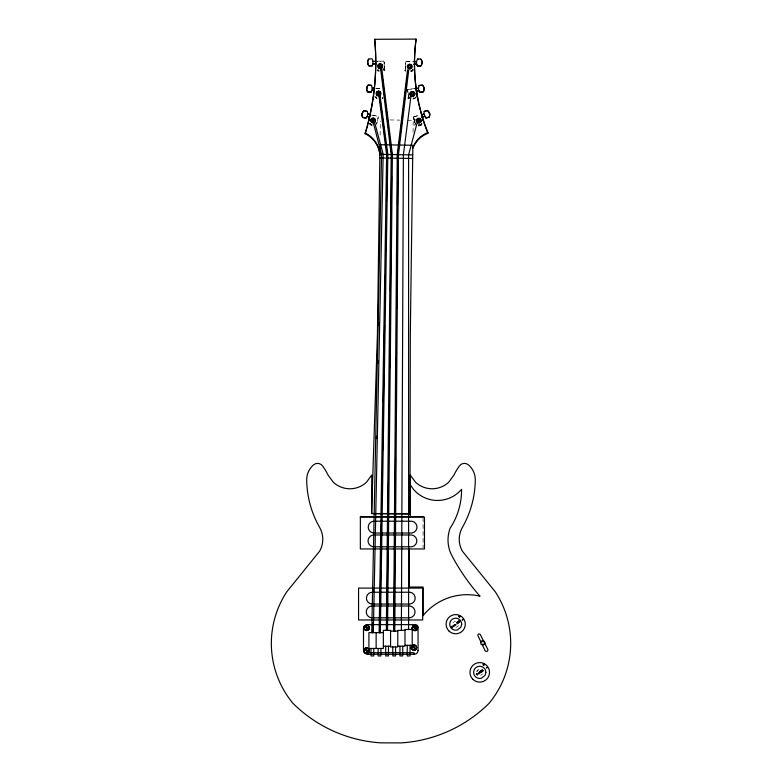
<?xml version="1.0" encoding="UTF-8"?>
<svg xmlns="http://www.w3.org/2000/svg" width="782" height="782" viewBox="0 0 782 782"><rect width="100%" height="100%" fill="white"/><g stroke="black" fill="none" stroke-linecap="round" stroke-linejoin="round"><path stroke-width="0.59" stroke-dasharray="3.91 2.93" d="M405.575 67.672L405.614 61.543L412.857 61.553M405.604 62.364L405.535 63.616M405.584 63.068L405.604 63.821M380.13 135.169L380.316 120.966M413.033 132.178L413.199 120.35L404.675 120.203M405.526 64.163L405.516 63.313M378.029 118.59L377.941 118.424M378.195 117.329L378.234 117.671M384.852 70.439L384.265 66.793A4.213 4.203 -8.2 0 0 384.079 65.717M414.89 122.735L413.395 116.782L419.22 115.247M408.839 98.014L408.429 98.64L408.663 98.102M405.614 61.543L412.808 61.778M408.233 98.141L408.556 98.317M415.271 123.918L414.841 125.267L415.34 123.507L413.395 116.782M405.672 70.654L405.154 70.302M377.96 118.581L378.097 117.711M377.335 121.425L378.39 116.391L371.323 114.817M408.937 98.728C409.973 96.714 406.933 98.64 408.615 98.473M408.478 96.743L408.331 95.257A4.213 4.203 8.2 0 1 408.634 93.097M382.965 97.779L382.144 98.17M384.167 67.917L383.151 69.842M376.064 124.113L377.08 122.158M405.75 68.533L404.783 70.585M408.478 96.714L407.852 98.249L408.556 99.021M382.095 98.434L383.072 98.043M476.942 671.611L478.31 670.242M384.744 69.559C383.659 70.194 384.881 69.627 384.265 69.49M384.245 69.891L384.519 69.852M382.105 97.946L382.642 98.073L382.154 97.926M384.842 70.409L384.206 70.556M413.365 117.017L419.181 115.482M413.776 118.756L414.03 119.333L413.913 118.796M414.792 88.513L407.608 89.392L408.302 95.482M407.569 89.617L414.753 88.747M407.764 91.611L407.686 90.213M407.833 92.002L407.735 91.396M376.797 61.182L384.06 61.113L376.836 61.407M384.158 61.964L384.216 63.508L384.148 62.022M405.643 69.881L404.998 70.36L405.633 71.006M390.071 119.949L399.807 120.115M375.898 88.2L380.707 88.591M375.937 88.425L380.746 88.825M405.584 71.25L404.998 70.947M371.362 115.052L378.39 116.391M383.151 69.813L384.206 70.585M408.605 96.342L409.915 98.082M384.568 70.126L384.979 69.676M408.605 96.313L409.152 97.271M413.512 117.603L413.952 119.128M413.795 118.581L413.649 118.043M384.304 67.037L384.03 60.888M407.745 90.907L407.784 91.455M423.082 517.801L423.082 547.752M412.759 69.403A3.431 3.421 8.2 0 1 410.677 70.986M413.473 69.569A4.213 4.203 8.2 0 1 410.912 71.524M405.604 67.448A4.213 4.203 8.2 0 1 405.75 66.362M413.434 69.813A4.213 4.203 8.2 0 1 410.873 71.768M405.711 68.787A4.213 4.203 8.2 0 1 405.711 66.607M412.798 69.178A3.431 3.421 8.2 0 1 412.251 69.881M411.537 70.429A3.431 3.421 8.2 0 1 410.706 70.761M376.484 97.388A3.431 3.421 -8.2 0 1 375.819 96.792M376.983 98.288A4.213 4.203 -8.2 0 1 375.194 97.046M377.022 98.532A4.213 4.203 -8.2 0 1 374.627 96.372M376.455 97.144A3.431 3.421 -8.2 0 1 375.79 96.548M372.242 124.827A3.431 3.421 -8 0 1 370.101 123.321M372.037 125.335A4.213 4.203 -8 0 1 369.397 123.488M377.11 122.412A4.213 4.203 -8 0 1 376.103 124.338M372.076 125.589A4.213 4.203 -8 0 1 369.436 123.742M372.212 124.573A3.431 3.421 -8 0 1 371.372 124.27M370.639 123.751A3.431 3.421 -8 0 1 370.062 123.067M379.329 70.546A3.431 3.421 -8.2 0 1 377.755 69.725M384.109 65.962A4.213 4.203 -8.2 0 1 383.18 70.057M379.153 71.309A4.213 4.203 -8.2 0 1 377.227 70.302M379.123 71.064A4.213 4.203 -8.2 0 1 377.188 70.057M378.449 69.999A3.431 3.421 -8.2 0 1 377.726 69.481M414.548 97.711A3.431 3.421 8.2 0 1 412.906 98.366M416.366 96.636A4.213 4.203 8.2 0 1 412.994 99.167M409.885 98.307A4.213 4.203 8.2 0 1 408.595 93.351M416.395 96.391A4.213 4.203 8.2 0 1 413.033 98.913M413.805 97.916A3.431 3.421 8.2 0 1 412.935 98.141M421.938 123.37A3.431 3.421 7.9 0 1 418.067 124.954M421.938 124.651A4.213 4.203 7.9 0 1 417.862 125.726M415.31 123.761A4.213 4.203 7.9 0 1 415.31 119.568M421.977 124.397A4.213 4.203 7.9 0 1 417.901 125.472M414.919 122.5A4.213 4.203 7.9 0 1 415.35 119.314M421.967 123.136A3.431 3.421 7.9 0 1 421.42 123.839M420.706 124.387A3.431 3.421 7.9 0 1 418.106 124.719M458.34 625.61A3.001 3.001 0 0 1 455.789 627.184M453.061 622.755A3.001 3.001 0 0 1 453.521 622.12M454.127 621.622A3.001 3.001 0 0 1 455.613 621.182M482.426 673.82A3.06 3.06 0 0 1 480.617 675.286M476.766 671.65A3.06 3.06 0 0 1 478.867 669.431"/><path stroke-width="1.17" d="M366.572 88.561L366.553 89.197L366.65 88.18M407.813 67.711L407.813 65.473L409.7 64.388L411.586 65.551L409.7 64.388M411.586 65.473L411.586 67.721L409.24 68.542M414.059 61.563L416.532 61.563L416.503 64.046L417.422 66.069L420.804 66.079A5.376 5.357 8.2 0 0 420.814 59.237M401.381 630.36L403.385 154.758L411.224 94.299M366.514 88.777L366.553 89.177M408.722 69.94L398.449 154.699L394.773 631.123L393.59 631.113L397.246 154.621L407.53 69.794M394.011 631.123L394.783 551.711M395.096 511.399L395.506 457.646M395.887 408.771L396.279 357.462M396.66 308.597L397.07 256.066M397.461 204.747L397.833 157.104M378.908 66.108L379.583 67.242L381.626 67.184L392.398 154.523L387.53 630.37L386.347 630.36L391.195 154.592L380.453 67.35C383.297 66.177 379.143 63.146 378.908 66.177M386.367 630.36L386.953 630.36L387.061 619.383M387.129 613.284L387.745 552.278M388.058 521.78L388.468 481.517M388.84 444.919L389.25 404.656M389.622 368.058L390.032 327.795M390.404 291.197L390.814 250.934M391.186 214.336L391.577 176.517M379.974 146.684L377.452 333.308L371.567 513.51L409.983 514.165L410.315 333.865L412.857 145.266L380.003 144.709M379.583 94.163L379.69 92.911L387.833 154.445L380.316 632.638L379.133 632.628L386.631 154.513L378.742 94.329M379.739 632.628L380.023 614.339M380.081 610.674L380.707 570.42M380.961 554.565L381.44 524.077M381.802 500.9L382.222 474.058M382.584 450.882L382.985 425.271M383.356 402.095L383.776 375.262M384.138 352.086L384.558 325.253M384.94 300.855L385.34 275.235M385.722 250.846L386.122 225.226M386.503 200.827L386.875 177.661M367.618 62.843L367.628 63.313M372.731 632.638L371.724 632.618L381.567 154.494L373.014 121.669L374.324 121.2L383.17 154.308L373.317 632.648L372.525 632.628L372.721 622.873M373.376 591.153L373.425 588.709M376.513 438.653L376.562 436.219M378.068 363.014L378.126 360.58M378.85 325.195L378.899 322.751M424.167 89.148L424.098 88.268M380.091 63.889C374.832 66.372 384.421 61.788 382.095 67.154M380.257 68.298L382.105 67.076L380.257 68.308L378.332 67.301L378.244 65.053M381.44 66.079L381.44 66.011A1.271 1.261 3.1 0 0 379.817 64.544A1.271 1.261 3.1 0 0 379.329 66.675A1.271 1.261 3.1 0 0 381.43 66.02M378.361 95.687C374.265 92.305 378.996 97.603 380.335 94.69M376.572 94.446L376.758 92.208L378.732 91.289L380.511 92.599L378.732 91.289M377.814 94.544L377.51 92.726L379.514 92.638M371.89 120.809C372.095 117.046 375.595 121.034 374.031 121.288M372.242 121.357L371.9 120.741M372.731 119.167L373.385 119.138M372.623 122.549L374.705 121.904L375.184 119.724L373.591 118.248C370.834 117.974 370.013 121.65 372.623 122.559L373.122 122.403M429.748 114.231L429.474 113.273L429.66 113.83M422.085 62.873L422.094 62.296L422.094 63.332M380.326 94.759L380.521 92.52M422.319 114.651L423.912 114.231L424.206 111.308L427.441 110.418A5.376 5.357 7.9 0 1 429.21 117.026L425.936 117.896L423.942 113.996L421.557 114.631L422.329 117.564M397.852 154.66L398.585 148.6M399.025 144.973L399.465 141.337M399.758 138.913L400.198 135.276M400.492 132.852L400.931 129.225M401.225 126.801L401.811 121.953M402.104 119.529L402.544 115.892M402.838 113.478L403.424 108.63M403.717 106.205L404.157 102.569M404.45 100.145L404.89 96.518M405.34 92.882L405.633 90.458M406.073 86.822L406.513 83.185M406.806 80.771L407.246 77.135M407.686 73.498L407.979 71.074M408.36 67.897L408.605 65.932L409.377 65.414M364.148 627.184L364.158 628.572M412.3 627.301L412.3 628.689M411.361 646.851L411.361 648.239M367.55 62.443L367.599 62.765M408.898 66.04L407.999 65.854L408.478 66.959M418.859 119.294L417.754 119.929L417.637 120.946M420.081 120.946L419.484 119.46M422.427 118.248L422.143 116.841M424.499 116.41C419.172 119.05 425.584 113.996 425.907 118.131L429.171 117.261A5.376 5.357 7.9 0 0 429.035 112.5M419.885 92.208L423.238 91.797A5.376 5.357 8.2 0 0 422.397 85.003L419.074 85.443L418.409 88.298L415.956 88.601L418.448 88.073L418.693 90.536L419.846 92.432L423.209 92.022A5.376 5.357 8.2 0 0 423.473 86.714M414.03 61.788L416.532 61.563M459.19 616.48L459.777 617.066L459.112 616.724M483.892 665.12L483.266 665.101L483.52 664.612M415.946 88.601L416.268 90.644M362.115 113.595L361.978 114.064M369.642 116.782L370.15 114.553L367.736 114.006L367.266 116.44L365.927 118.209L362.623 117.476A5.376 5.357 -8 0 1 363.249 111.66M369.485 117.515L368.879 120.545A4.213 4.203 -8 0 1 369.26 119.519M408.595 629.481L408.595 154.846L417.959 119.734M411.215 94.407C412.759 97.036 415.164 92.1 411.909 92.696M374.568 121.278L374.011 121.611M416.503 61.788L417.49 59.031L420.843 59.012A5.376 5.357 8.2 0 1 420.833 65.854L417.451 65.844M372.34 65.698L373.112 61.338L375.585 61.231L375.731 64.73M373.239 63.811C379.162 64.759 371.548 61.817 372.398 65.864L369.016 66.001A5.376 5.357 -8.2 0 1 368.742 59.168M369.3 628.572L368.058 630.184M369.065 651.298L367.823 652.911M417.441 628.689L416.2 630.302M416.503 648.239L415.262 649.852M420.071 120.887L418.859 121.884L417.627 120.887M459.249 615.942L459.855 616.372L459.102 616.754M459.924 616.519L459.239 615.972M374.48 90.653L372.037 90.135L370.922 92.129L367.579 91.797A5.376 5.357 -8.2 0 1 368.156 84.984L371.499 85.287L372.261 88.122L374.725 88.327L372.232 87.887L372.076 90.37L370.981 92.305L367.618 92.022A5.376 5.357 -8.2 0 1 368.195 85.209L371.538 85.521M483.882 665.15L483.208 664.837M364.422 626.548L365.399 625.58A2.659 2.659 0 0 1 369.387 627.878A2.659 2.659 0 0 1 365.399 630.184A2.659 2.659 0 0 1 365.399 625.58A2.61 2.61 0 0 1 369.28 627.858A2.61 2.61 0 0 1 365.37 630.116A2.61 2.61 0 0 1 365.37 625.6M364.187 649.275L365.165 648.307A2.659 2.659 0 0 1 369.153 650.604A2.659 2.659 0 0 1 365.165 652.911A2.659 2.659 0 0 1 365.165 648.307A2.61 2.61 0 0 1 369.104 650.604A2.61 2.61 0 0 1 365.194 652.862A2.61 2.61 0 0 1 365.194 648.346M412.564 626.665L413.541 625.698A2.659 2.659 0 0 1 417.529 627.995A2.659 2.659 0 0 1 413.541 630.302A2.659 2.659 0 0 1 413.541 625.698M411.625 646.215L412.603 645.248A2.659 2.659 0 0 1 416.591 647.545A2.659 2.659 0 0 1 412.603 649.852A2.659 2.659 0 0 1 412.603 645.248A2.61 2.61 0 0 1 416.542 647.545A2.61 2.61 0 0 1 412.622 649.803A2.61 2.61 0 0 1 412.622 645.287M409.7 67.887C408.351 68.278 413.043 66.587 410.022 65.346M418.292 118.463C415.721 119.46 416.679 123.116 419.416 122.725C422.075 121.748 420.892 117.935 418.292 118.532M411.625 92.921L411.215 93.439M458.966 616.617L459.875 616.353M462.309 619.872C464.4 618.709 461.321 619.696 462.788 620.048M486.687 667.896L487.166 667.29L486.785 667.916M407.813 65.551L409.7 64.466M380.541 67.379L381.567 67.252M376.748 92.286L378.723 91.357M410.022 67.848L410.589 67.457M484.146 664.495L483.511 664.641M483.296 664.514L483.99 664.377M379.084 94.593L378.439 94.7M424.176 111.543L426.62 110.868M416.307 90.917L418.722 90.311L419.914 92.256M416.268 91.142L418.693 90.536M382.769 154.435L381.802 154.533M459.181 616.499L459.767 616.382M394.744 631.123L394.167 631.123M419.044 85.668L422.368 85.238A5.376 5.357 8.2 0 1 423.17 86.186M391.371 154.553L392.222 154.562M483.765 664.583C485.319 664.426 481.995 663.635 483.98 664.407M387.54 154.513L386.709 154.533M414.059 64.124L416.532 63.821L417.48 65.903M414.02 64.349L416.503 64.046M398.37 154.67L397.696 154.699M368.146 627.535L369.329 627.477M372.369 65.639L368.987 65.776A5.376 5.357 -8.2 0 1 368.713 58.943L372.066 58.836L373.151 61.553M417.451 59.256L418.35 59.237M365.204 133.008A26.089 25.972 0 0 1 379.866 154.357L379.866 155.11A26.089 25.972 0 0 0 365.204 133.761L365.204 133.008A248.334 247.278 0 0 0 374.725 39.296L416.053 39.1A187.582 186.781 0 0 0 427.881 132.549L427.881 133.311A26.197 26.08 0 0 0 412.935 148.13M379.133 632.628L380.335 632.638M410.257 513.569L371.773 513.569L371.743 475.075L366.416 482.308A24.32 24.32 0 0 1 333.376 482.298L328.049 475.075A56.93 56.93 0 0 0 322.516 465.867A6.158 6.158 0 0 0 313.562 464.86A19.511 19.511 0 0 0 306.7 479.865A97.916 97.916 0 0 0 319.613 527.391A24.007 24.007 0 0 1 319.613 551.202L286.789 591.788A93.948 93.948 0 0 0 292.967 703.35A137.349 137.349 0 0 0 380.824 742.861L401.176 742.9A137.349 137.349 0 0 0 489.043 703.36A93.948 93.948 0 0 0 495.25 591.759L462.397 551.202A24.007 24.007 0 0 1 462.387 527.391A97.916 97.916 0 0 0 475.29 479.865A19.511 19.511 0 0 0 468.438 464.86A6.158 6.158 0 0 0 459.484 465.867A56.93 56.93 0 0 0 453.951 475.075L448.624 482.308A24.32 24.32 0 0 1 415.594 482.298L410.257 475.075L410.257 516.609M423.082 516.609L360.355 516.609L360.346 548.954L424.479 548.954L424.479 517.078L360.346 517.078M375.36 521.213L411.831 521.213A5.963 5.963 0 0 1 411.831 533.031L375.36 533.031M375.174 534.976L411.645 534.976A5.963 5.963 0 0 1 411.645 546.804L375.174 546.804M373.581 592.228L410.051 592.228A5.963 5.963 0 0 1 410.051 604.046L373.581 604.046M373.395 605.991L409.866 605.991A5.963 5.963 0 0 1 409.866 617.819L373.395 617.819M364.109 627.535L369.251 627.535L369.251 628.112A2.659 2.659 0 0 1 368.009 629.725L366.68 630.087A2.659 2.659 0 0 1 365.996 629.989M413.277 627.653L416.366 627.653M404.988 630.36L397.774 630.36L397.774 646.958L390.56 646.958L390.56 630.36L383.346 630.36L383.346 648.464L368.909 648.464L368.909 632.628L383.346 632.628M390.56 631.123L397.774 631.123M404.988 645.316L412.202 645.316L412.202 629.481L404.988 629.481L404.988 646.196L397.774 646.196M383.346 646.196L390.56 646.196M412.339 647.203L414.401 647.203M365.937 650.262L367.99 650.262M418.067 627.35A2.708 2.708 0 0 0 415.34 624.662L367.384 624.652A3.861 3.861 0 0 0 363.483 628.493L363.503 649.93A4.379 4.379 0 0 0 367.902 654.27L414.186 654.28A3.851 3.851 0 0 0 418.067 650.448M401.283 630.36L401.489 630.36M379.866 154.357L412.73 154.914M379.817 157.925L412.681 158.482M403.287 154.719L403.385 154.787M411.352 93.283L411.733 93.39M408.595 154.787L408.595 154.895M417.989 120.379L417.432 120.115L418.008 120.203M372.076 90.37L374.51 90.878M366.533 111.337L364.138 110.8A5.376 5.357 -8 0 0 363.669 111.21M367.736 114.006L369.378 114.602M369.583 117.056L367.237 116.215L365.849 118.033L362.594 117.241A5.376 5.357 -8 0 1 364.099 110.575L367.374 111.327L367.765 114.24M367.266 116.44L369.612 117.28M410.648 95.238L412.652 96.088C415.33 95.443 414.88 91.699 412.114 91.709L410.374 93.019L410.648 95.248M413.238 625.923L416.953 629.608M412.3 645.473L416.014 649.158M365.096 625.805L368.811 629.49M364.862 648.532L368.576 652.217M412.847 626.304L416.503 630.077M411.909 645.854L415.565 649.617M364.695 626.187L368.361 629.96M364.471 648.913L368.127 652.677M410.257 484.742L413.092 488.858A31.554 31.554 0 0 0 461.527 489.395M481.077 642.266L477.988 635.786A1.3 1.3 0 0 1 478.633 634.055A1.3 1.3 0 0 1 480.363 634.71L487.89 649.549A1.535 1.535 0 0 1 485.211 650.907L482.113 644.427M363.923 651.298L363.923 649.901A2.61 2.61 0 0 1 368.957 649.901L369.153 650.604M379.524 95.609L379.837 98.014M380.306 101.621L380.619 104.026M380.942 106.42L382.193 116.039M382.515 118.434L382.985 122.041M383.297 124.446L383.767 128.053M384.089 130.457L384.558 134.054M384.871 136.459L385.35 140.066M385.663 142.471L386.132 146.068M386.445 148.472L387.237 154.484M417.334 627.301L417.529 627.995A2.61 2.61 0 0 1 413.561 630.263A2.61 2.61 0 0 1 413.561 625.737A2.61 2.61 0 0 1 417.48 627.995M416.503 646.861L416.591 647.545M416.395 646.851L416.483 647.525M369.387 627.878L369.3 627.193L369.28 627.858M368.957 649.901L369.045 650.585A2.61 2.61 0 0 1 366.445 653.185A2.61 2.61 0 0 1 363.835 650.585M380.912 66.128L381.489 70.849M381.929 74.388L382.222 76.783M382.515 79.178L382.955 82.765M383.248 85.16L383.845 89.94M384.138 92.335L384.578 95.922M385.018 99.519L385.311 101.904M385.761 105.502L386.054 107.896M386.494 111.484L386.934 115.071M387.227 117.466L387.677 121.054M387.97 123.448L388.556 128.238M388.85 130.623L389.289 134.221M389.583 136.606L390.032 140.203M390.326 142.588L390.765 146.185M391.059 148.57L391.645 153.36M416.415 91.846L416.669 94.466A4.213 4.203 8.2 0 0 416.395 93.429M420.1 120.242A1.271 1.261 -3.4 0 1 418.204 121.337A1.271 1.261 -3.4 0 1 418.204 119.157A1.271 1.261 -3.4 0 1 420.1 120.242L420.081 120.301M413.14 94.866L412.544 95.179M410.941 66.245A1.271 1.261 -3.2 0 1 409.045 67.34A1.271 1.261 -3.2 0 1 409.045 65.15A1.271 1.261 -3.2 0 1 410.941 66.245L410.921 66.304M423.082 615.62L423.082 587.047L409.25 587.047L409.25 548.954M418.057 627.35L418.057 650.448M417.393 627.653L417.393 628.229A2.659 2.659 0 0 1 416.151 629.842L414.822 630.204A2.659 2.659 0 0 1 412.251 628.229M416.454 647.203L416.454 647.779A2.659 2.659 0 0 1 415.213 649.392L413.883 649.744A2.659 2.659 0 0 1 411.312 647.779M416.053 39.1L416.053 39.862A187.582 186.781 0 0 0 418.614 102.98M414.001 654.28L414.001 652.677L367.902 652.677L367.902 654.28M410.032 645.316L410.032 655.942L407.236 655.942L407.236 645.316M402.75 646.196L402.75 655.942L399.954 655.942L399.954 646.196M395.575 646.958L395.575 655.942L392.779 655.942L392.779 646.958M388.478 646.196L388.478 655.942L385.682 655.942L385.682 646.196M380.932 648.464L380.932 655.942L378.136 655.942L378.136 648.464M376.132 632.628L376.132 648.464M374.725 39.296L374.725 40.048A248.334 247.278 0 0 1 371.186 109.676M373.767 648.464L373.767 655.942L370.971 655.942L370.971 648.464M369.016 650.262L369.016 650.839A2.659 2.659 0 0 1 367.775 652.452L366.445 652.804A2.659 2.659 0 0 1 365.116 652.452M461.566 489.424A69.139 69.139 0 0 1 450.188 528.094A33.616 33.616 0 0 0 451.976 555.826A211.101 211.101 0 0 0 479.874 596.07M423.052 615.6A57.027 57.027 0 0 1 479.865 596.128M483.139 643.967A1.202 1.202 0 0 1 482.826 644.016M482.826 641.611A1.202 1.202 0 0 1 483.129 641.651M372.183 617.819A5.914 5.914 0 0 1 366.269 611.905A5.914 5.914 0 0 1 372.183 605.991M372.369 604.046A5.914 5.914 0 0 1 366.455 598.132A5.914 5.914 0 0 1 372.369 592.228M374.148 533.031A5.914 5.914 0 0 1 368.234 527.117A5.914 5.914 0 0 1 374.148 521.213M373.962 546.804A5.914 5.914 0 0 1 368.048 540.89A5.914 5.914 0 0 1 373.962 534.976M365.35 629.725A2.659 2.659 0 0 1 364.109 628.112M364.568 652.032A2.659 2.659 0 0 1 363.874 650.839M407.999 68.317A2.395 2.385 -3.2 0 1 408.878 64.378A2.395 2.385 -3.2 0 1 412.094 66.841A2.395 2.385 -3.2 0 1 408.497 68.699M368.85 120.32A4.213 4.203 -8 0 1 369.231 119.284M416.425 93.175A4.213 4.203 8.2 0 1 416.698 95.336M427.412 110.653A5.376 5.357 7.9 0 1 428.712 111.973M422.612 119.587A4.213 4.203 7.9 0 1 423.033 120.604M422.651 119.333A4.213 4.203 7.9 0 1 423.072 120.34M370.961 110.79A248.334 247.278 0 0 1 367.364 126.166M367.071 127.261A248.334 247.278 0 0 1 365.204 133.761M427.881 133.311A187.582 186.781 0 0 1 420.442 110.702M420.169 109.607A187.582 186.781 0 0 1 418.859 104.094M412.935 147.368A26.197 26.08 0 0 1 427.881 132.549M366.729 625.277L366.699 626.382L366.729 625.277M366.494 647.995L366.475 649.099L366.494 647.995M413.932 644.935L413.913 646.049L413.932 644.935M414.871 625.395L414.851 626.499L414.871 625.395M374.373 120.32L374.373 120.389A1.271 1.261 3.4 0 1 372.261 120.985A1.271 1.261 3.4 0 1 372.75 118.854A1.271 1.261 3.4 0 1 374.363 120.34M461.703 624.144L460.891 627.174L457.255 629.979A6.002 6.002 0 0 1 449.904 625.737A6.002 6.002 0 0 1 454.147 618.386A6.002 6.002 0 0 1 461.497 622.628L461.703 624.144M485.857 672.324L485.026 675.413L481.321 678.268A6.109 6.109 0 0 1 473.833 673.947A6.109 6.109 0 0 1 478.154 666.459A6.109 6.109 0 0 1 485.642 670.78L485.857 672.324M454.342 625.796C452.934 627.516 453.404 623.743 454.342 625.796M479.454 673.37C477.675 675.433 478.359 670.839 479.454 673.37M459.855 621.524C459.044 622.198 458.917 621.084 459.034 620.81C457.822 619.823 459.044 623.968 459.855 621.524M455.847 624.759C453.589 623.772 454.801 626.089 455.847 624.759M483.159 670.731L482.103 670.897C483.491 666.763 479.112 673.537 483.159 670.731M457.587 623.665L456.6 622.462L457.167 622.335A12.258 12.258 0 0 1 457.939 622.873C456.571 619.569 460.275 624.466 457.871 621.837C459.484 624.867 455.72 621.113 457.587 623.665M451.527 626.538C452.768 630.253 453.677 624.407 451.527 626.538M476.414 674.24C476.385 671.367 479.141 677.153 476.414 674.24M480.813 670.497L481.341 671.933C477.284 669.48 482.083 675.355 479.913 671.787L481.908 672.08L480.813 670.497M422.7 588.093L358.567 588.093L358.567 619.97L422.7 619.97L422.7 588.093M413.639 93.772L413.639 93.703A1.271 1.261 -3.3 0 0 411.889 92.384A1.271 1.261 -3.3 0 0 411.586 94.544A1.271 1.261 -3.3 0 0 413.619 93.723M481.321 644.319A2.131 2.131 0 0 0 484.879 643.361A2.131 2.131 0 0 0 482.269 640.751A2.131 2.131 0 0 0 481.321 644.319M377.168 95.472A2.395 2.385 3.3 0 0 380.932 93.713A2.395 2.385 3.3 0 0 377.52 91.347A2.395 2.385 3.3 0 0 377.168 95.472M377.843 94.163A1.271 1.261 3.3 0 0 379.827 93.244A1.271 1.261 3.3 0 0 378.029 91.993A1.271 1.261 3.3 0 0 377.843 94.163M371.479 122.188A2.395 2.385 3.4 0 0 375.448 120.966A2.395 2.385 3.4 0 0 372.388 118.15A2.395 2.385 3.4 0 0 371.479 122.188M378.547 67.897A2.395 2.385 3.1 0 0 382.515 66.666A2.395 2.385 3.1 0 0 379.456 63.86A2.395 2.385 3.1 0 0 378.547 67.897M410.912 95.824A2.395 2.385 -3.3 0 0 414.763 94.27A2.395 2.385 -3.3 0 0 411.488 91.729A2.395 2.385 -3.3 0 0 410.912 95.815A2.395 2.385 -3.3 0 0 414.763 94.26A2.395 2.385 -3.3 0 0 411.488 91.719A2.395 2.385 -3.3 0 0 410.912 95.824M417.656 122.696A2.395 2.385 -3.4 0 0 421.254 120.624A2.395 2.385 -3.4 0 0 417.656 118.551A2.395 2.385 -3.4 0 0 417.656 122.696M448.917 630.966A9.599 9.599 0 0 0 464.977 626.665A9.599 9.599 0 0 0 453.218 614.906A9.599 9.599 0 0 0 448.917 630.966M472.827 679.275A9.785 9.785 0 0 0 489.19 674.895A9.785 9.785 0 0 0 477.206 662.911A9.785 9.785 0 0 0 472.827 679.275"/></g></svg>
